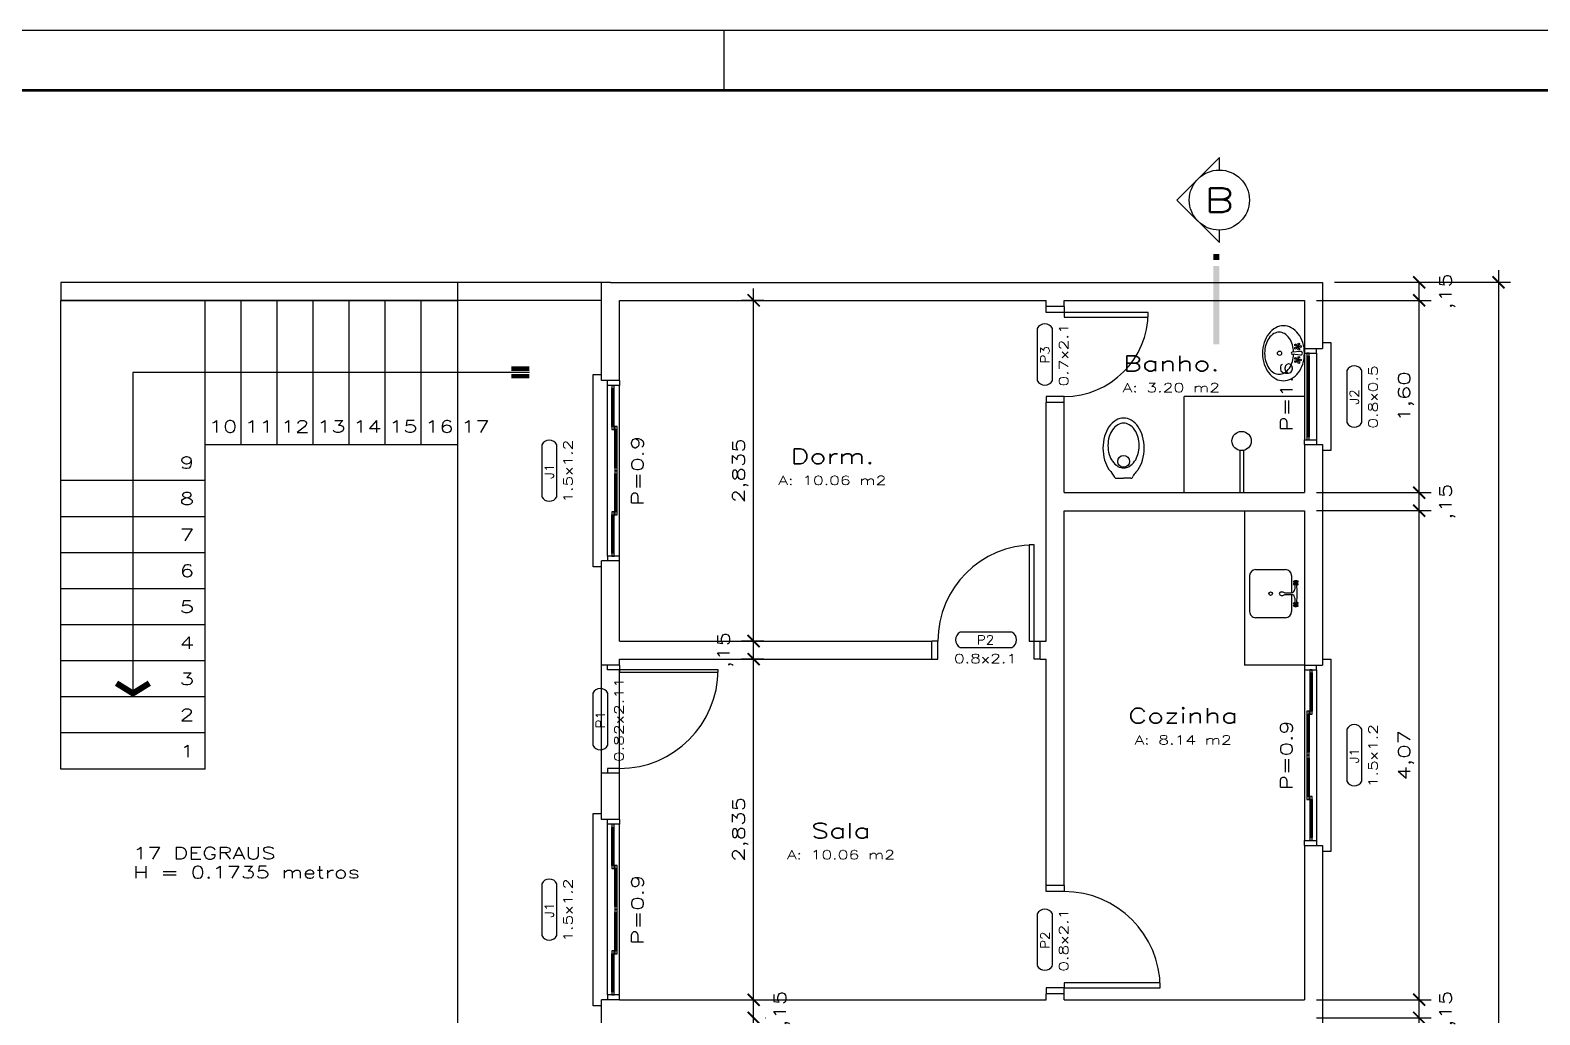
# Model space of a CAD drawing. Extents: x 241 to 398, y 106 to 179.
# Drawn here: x 254.81 to 267.37, y 169.04 to 177.24 of the extents above; entities that cross this region are included whole.
import ezdxf
from ezdxf.enums import TextEntityAlignment as Align

# ---------------------------------------------------------------- set-up
doc = ezdxf.new("R2010")
doc.units = 0
doc.layers.get('0').update_dxf_attribs({"linetype": 'CONTINUOUS'})
doc.layers.get('DEFPOINTS').update_dxf_attribs({"linetype": 'CONTINUOUS'})
for name, color, linetype in [('APARELHOS', 8, 'CONTINUOUS'), ('COTAS', 7, 'CONTINUOUS'), ('ESPEC', 7, 'CONTINUOUS'), ('ESPECARQ', 7, 'CONTINUOUS'), ('ESQUADRIA', 3, 'CONTINUOUS'), ('LINVISTA', 8, 'CONTINUOUS'), ('MOBIL_I', 8, 'CONTINUOUS'), ('PAREDE', 5, 'CONTINUOUS'), ('REG120-160', 4, 'CONTINUOUS'), ('UNIDADE', 4, 'CONTINUOUS'), ('VIDRO', 1, 'CONTINUOUS')]:
    doc.layers.add(name, color=color, linetype=linetype)
doc.styles.add('REGUA100', font='romans.shx', dxfattribs={"width": 1.4})
doc.styles.add('REGUA160', font='romans.shx', dxfattribs={"width": 1.4})
doc.styles.add('REGUA60', font='romans.shx', dxfattribs={"width": 1.4})
doc.styles.add('REGUA80', font='romans.shx', dxfattribs={"width": 1.4})
doc.styles.get("Standard").update_dxf_attribs({"font": 'ISOCP'})
doc.dimstyles.new('ISO-25', dxfattribs={"dimtxt": 2.5, "dimasz": 2.5, "dimexe": 1.25, "dimexo": 0.625, "dimtad": 1, "dimdec": 4, "dimdsep": 46, "dimlunit": 6, "dimtxsty": 'Standard', "dimcen": 2.5, "dimadec": 0, "dimazin": 0, "dimtfac": 1, "dimtdec": 4, "dimtmove": 0, "dimatfit": 3, "dimfxl": 0, "dimtolj": 1, "dimtzin": 0, "dimarcsym": 0})

# ---------------------------------------------------------------- blocks, each defined once
blk = doc.blocks.new('INDESQ2')
at = {"color": 0, "linetype": 'ByBlock'}
for p, q in [((4.32, 2.96), (-4.32, 2.96)), ((-4.32, 0.44), (4.32, 0.44))]:
    blk.add_line(p, q, dxfattribs=at)
at = {"color": 0}
for centre, start, end in [((-3.67, 1.7), 117.3654, 242.6346), ((3.67, 1.7), 297.3654, 62.6346)]:
    blk.add_arc(centre, 1.42, start, end, dxfattribs=at)
at = {"style": 'REGUA60', "width": 1.4, "flags": 9}
blk.add_attdef('LOCAL', text='', height=1.5, dxfattribs=at).set_placement((-0.08, -4.35), align=Align.CENTER)
at = {"layer": 'ESPECARQ', "color": 0, "style": 'REGUA60'}
for tag, width, p in [('COD', 1.1, (-0.08, 0.95)), ('DIM', 1.4, (-0.08, -2.17))]:
    blk.add_attdef(tag, text='', height=1.5, dxfattribs=dict(at, width=width)).set_placement(p, align=Align.CENTER)
blk = doc.blocks.new('INDDIRI')
at = {"color": 4, "linetype": 'ByBlock'}
for points in [[(0, 1), (0, 0.25), (3, 1), (3, 0.25)], [(0, -0.25), (0, -1), (3, -0.25), (3, -1)]]:
    blk.add_solid(points, dxfattribs=at)
blk = doc.blocks.new('INDDIRF')
at = {"color": 4, "linetype": 'ByBlock'}
for points in [[(0, 0), (1.86, 3), (1.18, 0), (2.71, 2.47)], [(0, 0), (1.86, -3), (1.18, 0), (2.71, -2.47)]]:
    blk.add_solid(points, dxfattribs=at)
blk = doc.blocks.new('CORTE2')
at = {"color": 4}
blk.add_lwpolyline([(-5, 0), (-7.07, 0), (0, 7.07), (7.07, 0), (5, 0, 1)], format="xyb", close=True, dxfattribs=at)
at = {"color": 0, "linetype": 'ByBlock'}
blk.add_arc((0, 0), 5, 180, 0, dxfattribs=at)
at = {"color": 4, "linetype": 'ByBlock'}
for points in [[(9, 0), (9, 1), (10, 0), (10, 1)], [(11, 0), (11, 1), (24, 0), (24, 1)]]:
    blk.add_solid(points, dxfattribs=at)
blk = doc.blocks.new('CUBACOZ')
at = {"layer": 'APARELHOS'}
for p, q in [((-0.152, 0.174), (-0.01, 0.174)), ((-0.099, 0.209), (-0.104, 0.215)), ((-0.104, 0.203), (-0.099, 0.209)), ((-0.092, 0.216), (-0.098, 0.223)), ((-0.097, 0.196), (-0.092, 0.202)), ((-0.092, 0.216), (-0.086, 0.222)), ((-0.092, 0.202), (-0.086, 0.196)), ((-0.085, 0.209), (-0.079, 0.215)), ((-0.085, 0.209), (-0.079, 0.203)), ((-0.075, 0.202), (-0.04, 0.202)), ((-0.01, 0.117), (-0.01, 0.172)), ((0.005, 0.117), (0.005, 0.172)), ((0.006, 0.174), (0.148, 0.174)), ((0.035, 0.202), (0.072, 0.202)), ((0.081, 0.209), (0.076, 0.215)), ((0.076, 0.203), (0.081, 0.209)), ((0.088, 0.216), (0.082, 0.222)), ((0.083, 0.196), (0.088, 0.202)), ((0.088, 0.216), (0.094, 0.222)), ((0.088, 0.202), (0.094, 0.196)), ((0.095, 0.209), (0.101, 0.215)), ((0.095, 0.209), (0.101, 0.203)), ((-0.202, -0.125), (-0.202, 0.124)), ((-0.017, 0.102), (-0.01, 0.117)), ((-0.017, 0.087), (-0.017, 0.102)), ((0.013, 0.102), (0.005, 0.117)), ((0.013, 0.087), (0.013, 0.102)), ((0.198, 0.124), (0.198, -0.125)), ((-0.152, -0.175), (0.148, -0.175))]:
    blk.add_line(p, q, dxfattribs=at)
for centre, radius in [((-0.104, 0.221), 0.0062), ((-0.103, 0.197), 0.0062), ((-0.092, 0.209), 0.00508), ((-0.08, 0.221), 0.0062), ((-0.08, 0.197), 0.0062), ((0.076, 0.221), 0.0062), ((0.077, 0.197), 0.0062), ((0.088, 0.209), 0.00508), ((0.1, 0.221), 0.0062), ((0.1, 0.197), 0.0062), ((-0.002, 0), 0.0143)]:
    blk.add_circle(centre, radius, dxfattribs=at)
for centre, radius, start, end in [((-0.152, 0.124), 0.05, 90, 180), ((-0.087, 0.21), 0.0229, 161.7256, 199.7467), ((-0.092, 0.212), 0.0153, 59.5718, 120.4282), ((-0.092, 0.207), 0.0156, 241.2823, 298.7177), ((-0.002, -0.413), 0.634, 83.3445, 96.6555), ((-0.04, 0.172), 0.03, 0, 90), ((0.035, 0.172), 0.03, 90, 180), ((0.088, 0.212), 0.0153, 59.5718, 120.4282), ((0.088, 0.206), 0.0156, 241.2823, 298.7177), ((0.088, 0.209), 0.0188, 335.2462, 23.3183), ((0.148, 0.124), 0.05, 0, 90), ((-0.002, 0.087), 0.015, 180, 0), ((-0.152, -0.125), 0.05, 180, 270), ((0.148, -0.125), 0.05, 270, 0)]:
    blk.add_arc(centre, radius, start, end, dxfattribs=at)
blk = doc.blocks.new('INDUNI1')
at = {"color": 0, "style": 'REGUA100', "width": 1.4, "flags": 8}
for tag, p in [('NOME1', (0, 0)), ('NOME2', (0, -4.29))]:
    blk.add_attdef(tag, text='', height=2.5, dxfattribs=at).set_placement(p, align=Align.CENTER)
at = {"layer": 'ESPECARQ', "style": 'REGUA60', "width": 1.4}
blk.add_attdef('AREA', text='', height=1.5, dxfattribs=at).set_placement((0, -7.81), align=Align.CENTER)
at = {"layer": 'ESPECARQ', "style": 'REGUA60', "width": 1.4, "flags": 8}
for tag, p in [('PISO', (0, -10.31)), ('REVPAR', (0, -12.81)), ('PEDIR', (0, -15.31))]:
    blk.add_attdef(tag, text='', height=1.5, dxfattribs=at).set_placement(p, align=Align.CENTER)
blk = doc.blocks.new('LAVAT')
for p, q in [((-10.1, -2.8), (-8.9, -3.2)), ((-10, -2.4), (-8.7, -2.8)), ((-9.4, -4.9), (-8.6, -3.8)), ((-9.1, -5.2), (-8.3, -4.1)), ((-8.2, -1), (-8.2, -2.4)), ((-7.8, -1), (-7.8, -2.4)), ((-6.8, -5.2), (-7.6, -4.1)), ((-6.5, -4.9), (-7.3, -3.8)), ((-5.9, -2.4), (-7.2, -2.8)), ((-5.8, -2.8), (-7.1, -3.2)), ((-2.1, -0.2), (-1.2, -10.1)), ((2.1, -0.2), (1.2, -10.1)), ((5.8, -2.8), (7.1, -3.2)), ((5.9, -2.4), (7.2, -2.8)), ((6.5, -4.9), (7.3, -3.8)), ((6.8, -5.2), (7.6, -4.1)), ((7.8, -1), (7.8, -2.4)), ((8.2, -1), (8.2, -2.4)), ((9.1, -5.2), (8.3, -4.1)), ((9.4, -4.9), (8.6, -3.8)), ((10, -2.4), (8.7, -2.8)), ((10.1, -2.8), (8.9, -3.2))]:
    blk.add_line(p, q)
blk.add_lwpolyline([(0, 4.6, 0.076419), (-12.9, 2.6, 0.086454), (-23.1, -2.7, 0.105866), (-30.4, -11.2, 0.125365), (-32.7, -20.3, 0.125365), (-30.4, -29.5, 0.105866), (-23.1, -37.9, 0.086454), (-12.9, -43.2, 0.076419), (0, -45.2, 0.076419), (12.9, -43.2, 0.086454), (23.1, -37.9, 0.105866), (30.4, -29.5, 0.125365), (32.7, -20.3, 0.125365), (30.4, -11.2, 0.105866), (23.1, -2.7, 0.086454), (12.9, 2.6, 0.076419)], format="xyb", close=True)
for points in [[(-25, -25.5, 0.136248), (-23.3, -31.7, 0.106961), (-17.7, -37.7, 0.081463), (-9.9, -41.3, 0.069558), (0, -42.7, 0.069558), (9.9, -41.3, 0.081463), (17.7, -37.7, 0.106961), (23.3, -31.7, 0.136248), (25, -25.5, 0.136248), (23.3, -19.3, 0.106961), (17.7, -13.3, 0.081463), (9.9, -9.7, 0.060346), (1.3, -8.3, 0.069558)], [(-1.3, -8.3, 0.060346), (-9.9, -9.7, 0.081463), (-17.7, -13.3, 0.106961), (-23.3, -19.3, 0.136248), (-25, -25.5, 0.136248)]]:
    blk.add_lwpolyline(points, format="xyb")
for centre, radius in [((-8, 0), 1.05), ((8, 0), 1.05), ((-11, -2.2), 1.05), ((-9.9, -5.9), 1.05), ((-8, -3.2), 0.904), ((-6.1, -5.9), 1.05), ((-4.9, -2.2), 1.05), ((4.9, -2.2), 1.05), ((6.1, -5.9), 1.05), ((8, -3.2), 0.904), ((9.9, -5.9), 1.05), ((11, -2.2), 1.05), ((0, -25), 2.5)]:
    blk.add_circle(centre, radius)
for centre, radius, start, end in [((0, 0), 2.11, 354.4166, 185.8913), ((0, -10), 1.16, 185.4287, 354.7356)]:
    blk.add_arc(centre, radius, start, end)
blk = doc.blocks.new('VASO')
for p in [(-6, 0), (6, 0)]:
    blk.add_line(p, (0, 0))
for points in [[(0, 50, 0.136248), (-6.2, 48.3, 0.106961), (-12.2, 42.7, 0.081463), (-15.8, 34.9, 0.069558), (-17.2, 25, 0.069558), (-15.8, 15.1, 0.081463), (-12.2, 7.3, 0.040842), (-10.2, 4.9, 0.136248)], [(10.3, 5, 0.039379), (12.2, 7.3, 0.081463), (15.8, 15.1, 0.069558), (17.2, 25, 0.069558), (15.8, 34.9, 0.081463), (12.2, 42.7, 0.106961), (6.2, 48.3, 0.136248), (0, 50, 0.136248)]]:
    blk.add_lwpolyline(points, format="xyb")
blk.add_lwpolyline([(0, 45.8, 0.134521), (-4.7, 44.5, 0.106852), (-9.2, 40.3, 0.08225), (-12, 34.6, 0.070585), (-13, 27.2, 0.070585), (-12, 19.8, 0.08225), (-9.2, 14.1, 0.106852), (-4.7, 9.9, 0.134521), (0, 8.6, 0.134521), (4.7, 9.9, 0.106852), (9.2, 14.1, 0.08225), (11.9, 19.8, 0.070585), (13, 27.2, 0.070585), (11.9, 34.6, 0.08225), (9.2, 40.3, 0.106852), (4.7, 44.5, 0.134521)], format="xyb", close=True)
blk.add_circle((0, 14), 4.93)
for centre, radius, start, end in [((-21.8, -5.8), 15.8, 27.8937, 42.6874), ((-6, 2), 2, 186.211, 270), ((6, 2), 2, 270, 353.789), ((21.8, -5.8), 15.8, 137.3126, 152.1063)]:
    blk.add_arc(centre, radius, start, end)
blk = doc.blocks.new('VASOSANIT2')
at = {"layer": 'APARELHOS', "ltscale": 10, "xscale": 0.01, "yscale": 0.01, "zscale": 0.01}
blk.add_blockref('VASO', (-0.03, 0), dxfattribs=at)
blk = doc.blocks.new('CHUVA')
at = {"layer": 'APARELHOS'}
for p, q in [((-0.03, -0.35), (-0.03, 0)), ((0, -0.35), (0, 0))]:
    blk.add_line(p, q, dxfattribs=at)
blk.add_circle((-0.015, -0.43), 0.08, dxfattribs=at)
blk = doc.blocks.new('_ARCHTICK')
at = {"color": 0, "linetype": 'ByBlock', "const_width": 0.15}
blk.add_lwpolyline([(-0.5, -0.5), (0.5, 0.5)], dxfattribs=at)
blk = doc.blocks.new('*D126')
at = {"color": 1, "linetype": 'ByBlock', "transparency": 16777216}
for p, q in [((254.453, 175.238), (254.453, 145.038)), ((253.087, 175.138), (254.553, 175.138)), ((253.087, 145.138), (254.553, 145.138))]:
    blk.add_line(p, q, dxfattribs=at)
at = {"layer": 'DEFPOINTS', "color": 0, "linetype": 'ByBlock', "transparency": 16777216}
for p in [(252.987, 175.138, -3.35), (252.987, 145.138, -3.35), (254.453, 145.138)]:
    blk.add_point(p, dxfattribs=at)
at = {"color": 1, "linetype": 'ByBlock', "transparency": 16777216, "xscale": 0.1, "yscale": 0.1, "zscale": 0.1}
for p, rotation in [((254.453, 175.138), 90), ((254.453, 145.138), 270)]:
    blk.add_blockref('_ARCHTICK', p, dxfattribs=dict(at, rotation=rotation))
at = {"color": 7, "linetype": 'ByBlock', "transparency": 16777216, "insert": (254.343, 160.138), "char_height": 0.1, "attachment_point": 5, "rotation": 90, "style": 'REGUA60'}
blk.add_mtext('\\A1;30,00', dxfattribs=at)
blk = doc.blocks.new('*D145')
at = {"color": 1, "linetype": 'ByBlock', "transparency": 16777216}
for p, q in [((248.253, 172.053), (248.253, 175.088)), ((248.337, 174.988), (248.153, 174.988)), ((248.337, 172.153), (248.153, 172.153))]:
    blk.add_line(p, q, dxfattribs=at)
at = {"layer": 'DEFPOINTS', "color": 0, "linetype": 'ByBlock', "transparency": 16777216}
for p in [(248.253, 174.988), (248.437, 174.988, -3.35), (248.437, 172.153, -3.35)]:
    blk.add_point(p, dxfattribs=at)
at = {"color": 1, "linetype": 'ByBlock', "transparency": 16777216, "xscale": 0.1, "yscale": 0.1, "zscale": 0.1}
for p, rotation in [((248.253, 174.988), 90), ((248.253, 172.153), 270)]:
    blk.add_blockref('_ARCHTICK', p, dxfattribs=dict(at, rotation=rotation))
at = {"color": 7, "linetype": 'ByBlock', "transparency": 16777216, "insert": (248.143, 173.57), "char_height": 0.1, "attachment_point": 5, "rotation": 90, "style": 'REGUA60'}
blk.add_mtext('\\A1;2,835', dxfattribs=at)
blk = doc.blocks.new('*D143')
at = {"color": 1, "linetype": 'ByBlock', "transparency": 16777216}
for p, q in [((248.337, 172.003), (248.153, 172.003)), ((248.253, 169.068), (248.253, 172.103)), ((248.35, 169.168), (248.353, 169.168))]:
    blk.add_line(p, q, dxfattribs=at)
at = {"layer": 'DEFPOINTS', "color": 0, "linetype": 'ByBlock', "transparency": 16777216}
for p in [(248.253, 172.003), (248.437, 172.003, -3.35), (248.25, 169.168, -3.35)]:
    blk.add_point(p, dxfattribs=at)
at = {"color": 1, "linetype": 'ByBlock', "transparency": 16777216, "xscale": 0.1, "yscale": 0.1, "zscale": 0.1}
for p, rotation in [((248.253, 172.003), 90), ((248.253, 169.168), 270)]:
    blk.add_blockref('_ARCHTICK', p, dxfattribs=dict(at, rotation=rotation))
at = {"color": 7, "linetype": 'ByBlock', "transparency": 16777216, "insert": (248.143, 170.585), "char_height": 0.1, "attachment_point": 5, "rotation": 90, "style": 'REGUA60'}
blk.add_mtext('\\A1;2,835', dxfattribs=at)
blk = doc.blocks.new('*D141')
at = {"color": 1, "linetype": 'ByBlock', "transparency": 16777216}
for p, q in [((248.253, 166.083), (248.253, 169.118)), ((248.35, 169.018), (248.353, 169.018)), ((248.337, 166.183), (248.153, 166.183))]:
    blk.add_line(p, q, dxfattribs=at)
at = {"layer": 'DEFPOINTS', "color": 0, "linetype": 'ByBlock', "transparency": 16777216}
for p in [(248.25, 169.018, -3.35), (248.253, 169.018), (248.437, 166.183, -3.35)]:
    blk.add_point(p, dxfattribs=at)
at = {"color": 1, "linetype": 'ByBlock', "transparency": 16777216, "xscale": 0.1, "yscale": 0.1, "zscale": 0.1}
for p, rotation in [((248.253, 169.018), 90), ((248.253, 166.183), 270)]:
    blk.add_blockref('_ARCHTICK', p, dxfattribs=dict(at, rotation=rotation))
at = {"color": 7, "linetype": 'ByBlock', "transparency": 16777216, "insert": (248.143, 167.6), "char_height": 0.1, "attachment_point": 5, "rotation": 90, "style": 'REGUA60'}
blk.add_mtext('\\A1;2,835', dxfattribs=at)
blk = doc.blocks.new('*D144')
at = {"color": 1, "linetype": 'ByBlock', "transparency": 16777216}
for p, q in [((248.337, 172.153), (248.153, 172.153)), ((248.253, 171.903), (248.253, 172.153))]:
    blk.add_line(p, q, dxfattribs=at)
at = {"layer": 'DEFPOINTS', "color": 0, "linetype": 'ByBlock', "transparency": 16777216}
for p in [(248.253, 172.153), (248.437, 172.153, -3.35), (248.437, 172.003, -3.35)]:
    blk.add_point(p, dxfattribs=at)
at = {"color": 1, "linetype": 'ByBlock', "transparency": 16777216, "xscale": 0.1, "yscale": 0.1, "zscale": 0.1}
for p, rotation in [((248.253, 172.153), 90), ((248.253, 172.003), 270)]:
    blk.add_blockref('_ARCHTICK', p, dxfattribs=dict(at, rotation=rotation))
at = {"color": 7, "linetype": 'ByBlock', "transparency": 16777216, "insert": (248.018, 172.078), "char_height": 0.1, "attachment_point": 5, "rotation": 90, "style": 'REGUA60'}
blk.add_mtext('\\A1;,15', dxfattribs=at)
blk = doc.blocks.new('*D142')
at = {"color": 1, "linetype": 'ByBlock', "transparency": 16777216}
for p, q in [((248.253, 168.918), (248.253, 169.168)), ((248.35, 169.168), (248.353, 169.168))]:
    blk.add_line(p, q, dxfattribs=at)
at = {"layer": 'DEFPOINTS', "color": 0, "linetype": 'ByBlock', "transparency": 16777216}
for p in [(248.25, 169.168, -3.35), (248.253, 169.168), (248.25, 169.018, -3.35)]:
    blk.add_point(p, dxfattribs=at)
at = {"color": 1, "linetype": 'ByBlock', "transparency": 16777216, "xscale": 0.1, "yscale": 0.1, "zscale": 0.1}
for p, rotation in [((248.253, 169.168), 90), ((248.253, 169.018), 270)]:
    blk.add_blockref('_ARCHTICK', p, dxfattribs=dict(at, rotation=rotation))
at = {"color": 7, "linetype": 'ByBlock', "transparency": 16777216, "insert": (248.487, 169.093), "char_height": 0.1, "attachment_point": 5, "rotation": 90, "style": 'REGUA60'}
blk.add_mtext('\\A1;,15', dxfattribs=at)
blk = doc.blocks.new('*D125')
at = {"color": 1, "linetype": 'ByBlock', "transparency": 16777216}
for p, q in [((253.087, 175.138), (253.892, 175.138)), ((253.792, 174.888), (253.792, 175.138))]:
    blk.add_line(p, q, dxfattribs=at)
at = {"layer": 'DEFPOINTS', "color": 0, "linetype": 'ByBlock', "transparency": 16777216}
for p in [(252.987, 175.138, -3.35), (253.792, 175.138), (252.837, 174.988, -3.35)]:
    blk.add_point(p, dxfattribs=at)
at = {"color": 1, "linetype": 'ByBlock', "transparency": 16777216, "xscale": 0.1, "yscale": 0.1, "zscale": 0.1}
for p, rotation in [((253.792, 175.138), 90), ((253.792, 174.988), 270)]:
    blk.add_blockref('_ARCHTICK', p, dxfattribs=dict(at, rotation=rotation))
at = {"color": 7, "linetype": 'ByBlock', "transparency": 16777216, "insert": (254.026, 175.063), "char_height": 0.1, "attachment_point": 5, "rotation": 90, "style": 'REGUA60'}
blk.add_mtext('\\A1;,15', dxfattribs=at)
blk = doc.blocks.new('*D124')
at = {"color": 1, "linetype": 'ByBlock', "transparency": 16777216}
for p, q in [((253.792, 173.288), (253.792, 175.088)), ((252.937, 174.988), (253.892, 174.988))]:
    blk.add_line(p, q, dxfattribs=at)
at = {"layer": 'DEFPOINTS', "color": 0, "linetype": 'ByBlock', "transparency": 16777216}
for p in [(252.837, 174.988, -3.35), (253.792, 174.988), (252.837, 173.388, -3.35)]:
    blk.add_point(p, dxfattribs=at)
at = {"color": 1, "linetype": 'ByBlock', "transparency": 16777216, "xscale": 0.1, "yscale": 0.1, "zscale": 0.1}
for p, rotation in [((253.792, 174.988), 90), ((253.792, 173.388), 270)]:
    blk.add_blockref('_ARCHTICK', p, dxfattribs=dict(at, rotation=rotation))
at = {"color": 7, "linetype": 'ByBlock', "transparency": 16777216, "insert": (253.682, 174.188), "char_height": 0.1, "attachment_point": 5, "rotation": 90, "style": 'REGUA60'}
blk.add_mtext('\\A1;1,60', dxfattribs=at)
blk = doc.blocks.new('*D123')
at = {"color": 1, "linetype": 'ByBlock', "transparency": 16777216}
for p, q in [((252.937, 173.388), (253.892, 173.388)), ((253.792, 173.138), (253.792, 173.388))]:
    blk.add_line(p, q, dxfattribs=at)
at = {"layer": 'DEFPOINTS', "color": 0, "linetype": 'ByBlock', "transparency": 16777216}
for p in [(252.837, 173.388, -3.35), (253.792, 173.388), (252.837, 173.238, -3.35)]:
    blk.add_point(p, dxfattribs=at)
at = {"color": 1, "linetype": 'ByBlock', "transparency": 16777216, "xscale": 0.1, "yscale": 0.1, "zscale": 0.1}
for p, rotation in [((253.792, 173.388), 90), ((253.792, 173.238), 270)]:
    blk.add_blockref('_ARCHTICK', p, dxfattribs=dict(at, rotation=rotation))
at = {"color": 7, "linetype": 'ByBlock', "transparency": 16777216, "insert": (254.026, 173.313), "char_height": 0.1, "attachment_point": 5, "rotation": 90, "style": 'REGUA60'}
blk.add_mtext('\\A1;,15', dxfattribs=at)
blk = doc.blocks.new('*D122')
at = {"color": 1, "linetype": 'ByBlock', "transparency": 16777216}
for p, q in [((253.792, 169.068), (253.792, 173.338)), ((252.937, 173.238), (253.892, 173.238))]:
    blk.add_line(p, q, dxfattribs=at)
at = {"layer": 'DEFPOINTS', "color": 0, "linetype": 'ByBlock', "transparency": 16777216}
for p in [(252.837, 173.238, -3.35), (253.792, 173.238), (252.837, 169.168, -3.35)]:
    blk.add_point(p, dxfattribs=at)
at = {"color": 1, "linetype": 'ByBlock', "transparency": 16777216, "xscale": 0.1, "yscale": 0.1, "zscale": 0.1}
for p, rotation in [((253.792, 173.238), 90), ((253.792, 169.168), 270)]:
    blk.add_blockref('_ARCHTICK', p, dxfattribs=dict(at, rotation=rotation))
at = {"color": 7, "linetype": 'ByBlock', "transparency": 16777216, "insert": (253.682, 171.203), "char_height": 0.1, "attachment_point": 5, "rotation": 90, "style": 'REGUA60'}
blk.add_mtext('\\A1;4,07', dxfattribs=at)
blk = doc.blocks.new('*D121')
at = {"color": 1, "linetype": 'ByBlock', "transparency": 16777216}
for p, q in [((252.937, 169.168), (253.892, 169.168)), ((253.792, 168.918), (253.792, 169.168))]:
    blk.add_line(p, q, dxfattribs=at)
at = {"layer": 'DEFPOINTS', "color": 0, "linetype": 'ByBlock', "transparency": 16777216}
for p in [(252.837, 169.168, -3.35), (253.792, 169.168), (252.837, 169.018, -3.35)]:
    blk.add_point(p, dxfattribs=at)
at = {"color": 1, "linetype": 'ByBlock', "transparency": 16777216, "xscale": 0.1, "yscale": 0.1, "zscale": 0.1}
for p, rotation in [((253.792, 169.168), 90), ((253.792, 169.018), 270)]:
    blk.add_blockref('_ARCHTICK', p, dxfattribs=dict(at, rotation=rotation))
at = {"color": 7, "linetype": 'ByBlock', "transparency": 16777216, "insert": (254.026, 169.093), "char_height": 0.1, "attachment_point": 5, "rotation": 90, "style": 'REGUA60'}
blk.add_mtext('\\A1;,15', dxfattribs=at)
blk = doc.blocks.new('*D120')
at = {"color": 1, "linetype": 'ByBlock', "transparency": 16777216}
for p, q in [((253.792, 167.318), (253.792, 169.118)), ((252.937, 169.018), (253.892, 169.018))]:
    blk.add_line(p, q, dxfattribs=at)
at = {"layer": 'DEFPOINTS', "color": 0, "linetype": 'ByBlock', "transparency": 16777216}
for p in [(252.837, 169.018, -3.35), (253.792, 169.018), (252.837, 167.418, -3.35)]:
    blk.add_point(p, dxfattribs=at)
at = {"color": 1, "linetype": 'ByBlock', "transparency": 16777216, "xscale": 0.1, "yscale": 0.1, "zscale": 0.1}
for p, rotation in [((253.792, 169.018), 90), ((253.792, 167.418), 270)]:
    blk.add_blockref('_ARCHTICK', p, dxfattribs=dict(at, rotation=rotation))
at = {"color": 7, "linetype": 'ByBlock', "transparency": 16777216, "insert": (253.682, 168.218), "char_height": 0.1, "attachment_point": 5, "rotation": 90, "style": 'REGUA60'}
blk.add_mtext('\\A1;1,60', dxfattribs=at)

msp = doc.modelspace()

# ---------------------------------------------------------------- linework, layer by layer
for p, q in [((241.524, 177.2361), (279.1371, 177.2361)), ((260.5806, 177.2361), (260.5806, 176.7361))]:
    msp.add_line(p, q)
at = {"const_width": 0.0236}
msp.add_lwpolyline([(242.024, 176.7361), (278.6371, 176.7361), (278.6371, 143.026), (242.024, 143.026)], close=True, dxfattribs=at)
at = {"layer": 'APARELHOS'}
for p, q in [((264.4129, 173.3878, -3.35), (264.4129, 174.1878, -3.35)), ((265.4129, 174.1878, -3.35), (264.4129, 174.1878, -3.35)), ((264.9129, 173.2378, -3.35), (264.9129, 171.9528, -3.35)), ((265.4129, 171.9528, -3.35), (264.9129, 171.9528, -3.35))]:
    msp.add_line(p, q, dxfattribs=at)
at = {"layer": 'ESPEC', "elevation": -3.35}
msp.add_lwpolyline([(258.9629, 174.3878), (258.6629, 174.3878), (258.3629, 174.3878), (258.0629, 174.3878), (257.7629, 174.3878), (257.4629, 174.3878), (257.1629, 174.3878), (256.8629, 174.3878), (256.5629, 174.3878), (255.6629, 174.3878), (255.6629, 173.7878), (255.6629, 173.4878), (255.6629, 173.1878), (255.6629, 172.8878), (255.6629, 172.5878), (255.6629, 172.2878), (255.6629, 171.9878), (255.6629, 171.6878)], dxfattribs=at)
at = {"layer": 'ESQUADRIA', "color": 1}
for p, q in [((265.4129, 174.5478, -3.35), (265.4129, 173.8278, -3.35)), ((265.4329, 174.5228, -3.35), (265.4329, 173.8528, -3.35)), ((265.4529, 174.5228, -3.35), (265.4529, 173.8528, -3.35)), ((265.5129, 174.5478, -3.35), (265.5129, 173.8278, -3.35)), ((259.6129, 172.8603, -3.35), (259.6129, 174.2803, -3.35)), ((259.7129, 172.8603, -3.35), (259.7129, 174.2803, -3.35)), ((259.6479, 173.9378, -3.35), (259.6479, 174.2553, -3.35)), ((259.6679, 173.9378, -3.35), (259.6679, 174.2553, -3.35)), ((259.6729, 173.5953, -3.35), (259.6729, 173.9128, -3.35)), ((259.6929, 173.5953, -3.35), (259.6929, 173.9128, -3.35)), ((259.6729, 173.2278, -3.35), (259.6729, 173.5453, -3.35)), ((259.6929, 173.2278, -3.35), (259.6929, 173.5453, -3.35)), ((259.6479, 172.8853, -3.35), (259.6479, 173.2028, -3.35)), ((259.6679, 172.8853, -3.35), (259.6679, 173.2028, -3.35)), ((259.7129, 171.0928, -3.35), (259.7129, 171.9128, -3.35)), ((265.4129, 171.9128, -3.35), (265.4129, 170.4928, -3.35)), ((265.4579, 171.8878, -3.35), (265.4579, 171.5703, -3.35)), ((265.4779, 171.8878, -3.35), (265.4779, 171.5703, -3.35)), ((265.5129, 171.9128, -3.35), (265.5129, 170.4928, -3.35)), ((265.4329, 171.5453, -3.35), (265.4329, 171.2278, -3.35)), ((265.4529, 171.5453, -3.35), (265.4529, 171.2278, -3.35)), ((265.4329, 171.1778, -3.35), (265.4329, 170.8603, -3.35)), ((265.4529, 171.1778, -3.35), (265.4529, 170.8603, -3.35)), ((265.4579, 170.8353, -3.35), (265.4579, 170.5178, -3.35)), ((265.4779, 170.8353, -3.35), (265.4779, 170.5178, -3.35)), ((259.6129, 169.2078, -3.35), (259.6129, 170.6278, -3.35)), ((259.7129, 169.2078, -3.35), (259.7129, 170.6278, -3.35)), ((259.6479, 170.2853, -3.35), (259.6479, 170.6028, -3.35)), ((259.6679, 170.2853, -3.35), (259.6679, 170.6028, -3.35)), ((259.6729, 169.9428, -3.35), (259.6729, 170.2603, -3.35)), ((259.6929, 169.9428, -3.35), (259.6929, 170.2603, -3.35)), ((259.6729, 169.5753, -3.35), (259.6729, 169.8928, -3.35)), ((259.6929, 169.5753, -3.35), (259.6929, 169.8928, -3.35)), ((259.6479, 169.2328, -3.35), (259.6479, 169.5503, -3.35)), ((259.6679, 169.2328, -3.35), (259.6679, 169.5503, -3.35))]:
    msp.add_line(p, q, dxfattribs=at)
at = {"layer": 'ESQUADRIA', "elevation": -3.35}
for points in [[(263.4129, 174.9378), (263.4129, 174.8878), (263.2629, 174.8878), (263.2629, 174.9378)], [(265.4129, 174.5878), (265.4129, 174.5478), (265.5129, 174.5478), (265.5129, 174.5878)], [(265.5629, 174.6378), (265.6329, 174.6378), (265.6329, 173.7378), (265.5629, 173.7378)], [(259.5629, 172.7703), (259.4929, 172.7703), (259.4929, 174.3703), (259.5629, 174.3703)], [(259.7129, 174.3203), (259.7129, 174.2803), (259.6129, 174.2803), (259.6129, 174.3203)], [(263.4129, 174.1378), (263.4129, 174.1878), (263.2629, 174.1878), (263.2629, 174.1378)], [(265.4129, 173.7878), (265.4129, 173.8278), (265.5129, 173.8278), (265.5129, 173.7878)], [(259.7129, 172.8203), (259.7129, 172.8603), (259.6129, 172.8603), (259.6129, 172.8203)], [(262.3129, 172.0028), (262.3629, 172.0028), (262.3629, 172.1528), (262.3129, 172.1528)], [(263.2129, 172.0028), (263.1629, 172.0028), (263.1629, 172.1528), (263.2129, 172.1528)], [(265.5629, 172.0028), (265.6329, 172.0028), (265.6329, 170.4028), (265.5629, 170.4028)], [(259.5629, 171.0528), (259.5629, 171.0528), (259.5629, 171.9528), (259.5629, 171.9528)], [(259.7129, 171.9528), (259.7129, 171.9128), (259.6129, 171.9128), (259.6129, 171.9528)], [(265.4129, 171.9528), (265.4129, 171.9128), (265.5129, 171.9128), (265.5129, 171.9528)], [(259.7129, 171.0528), (259.7129, 171.0928), (259.6129, 171.0928), (259.6129, 171.0528)], [(259.5629, 169.1178), (259.4929, 169.1178), (259.4929, 170.7178), (259.5629, 170.7178)], [(259.7129, 170.6678), (259.7129, 170.6278), (259.6129, 170.6278), (259.6129, 170.6678)], [(265.4129, 170.4528), (265.4129, 170.4928), (265.5129, 170.4928), (265.5129, 170.4528)], [(263.4129, 170.1178), (263.4129, 170.0678), (263.2629, 170.0678), (263.2629, 170.1178)], [(263.4129, 169.2178), (263.4129, 169.2678), (263.2629, 169.2678), (263.2629, 169.2178)], [(259.7129, 169.1678), (259.7129, 169.2078), (259.6129, 169.2078), (259.6129, 169.1678)]]:
    msp.add_lwpolyline(points, dxfattribs=at)
for points in [[(264.1129, 174.8878), (263.4129, 174.8878), (263.4129, 174.8478), (264.1129, 174.8478)], [(265.4329, 174.5478), (265.4329, 174.5228), (265.4529, 174.5228), (265.4529, 174.5478)], [(259.6479, 174.2803), (259.6479, 174.2553), (259.6679, 174.2553), (259.6679, 174.2803)], [(259.6679, 173.9128), (259.6679, 173.9378), (259.6479, 173.9378), (259.6479, 173.9128)], [(259.6729, 173.9378), (259.6729, 173.9128), (259.6929, 173.9128), (259.6929, 173.9378)], [(265.4529, 173.8278), (265.4529, 173.8528), (265.4329, 173.8528), (265.4329, 173.8278)], [(259.6929, 173.5703), (259.6929, 173.5953), (259.6729, 173.5953), (259.6729, 173.5703)], [(259.6729, 173.5703), (259.6729, 173.5453), (259.6929, 173.5453), (259.6929, 173.5703)], [(259.6479, 173.2278), (259.6479, 173.2028), (259.6679, 173.2028), (259.6679, 173.2278)], [(259.6929, 173.2028), (259.6929, 173.2278), (259.6729, 173.2278), (259.6729, 173.2028)], [(259.6679, 172.8603), (259.6679, 172.8853), (259.6479, 172.8853), (259.6479, 172.8603)], [(263.1229, 172.9528), (263.1229, 172.1528), (263.1629, 172.1528), (263.1629, 172.9528)], [(260.5329, 171.9128), (259.7129, 171.9128), (259.7129, 171.8928), (260.5329, 171.8928)], [(265.4579, 171.9128), (265.4579, 171.8878), (265.4779, 171.8878), (265.4779, 171.9128)], [(265.4329, 171.5703), (265.4329, 171.5453), (265.4529, 171.5453), (265.4529, 171.5703)], [(265.4779, 171.5453), (265.4779, 171.5703), (265.4579, 171.5703), (265.4579, 171.5453)], [(265.4529, 171.2028), (265.4529, 171.2278), (265.4329, 171.2278), (265.4329, 171.2028)], [(265.4329, 171.2028), (265.4329, 171.1778), (265.4529, 171.1778), (265.4529, 171.2028)], [(265.4529, 170.8353), (265.4529, 170.8603), (265.4329, 170.8603), (265.4329, 170.8353)], [(265.4579, 170.8603), (265.4579, 170.8353), (265.4779, 170.8353), (265.4779, 170.8603)], [(259.6479, 170.6278), (259.6479, 170.6028), (259.6679, 170.6028), (259.6679, 170.6278)], [(265.4779, 170.4928), (265.4779, 170.5178), (265.4579, 170.5178), (265.4579, 170.4928)], [(259.6679, 170.2603), (259.6679, 170.2853), (259.6479, 170.2853), (259.6479, 170.2603)], [(259.6729, 170.2853), (259.6729, 170.2603), (259.6929, 170.2603), (259.6929, 170.2853)], [(259.6929, 169.9178), (259.6929, 169.9428), (259.6729, 169.9428), (259.6729, 169.9178)], [(259.6729, 169.9178), (259.6729, 169.8928), (259.6929, 169.8928), (259.6929, 169.9178)], [(259.6479, 169.5753), (259.6479, 169.5503), (259.6679, 169.5503), (259.6679, 169.5753)], [(259.6929, 169.5503), (259.6929, 169.5753), (259.6729, 169.5753), (259.6729, 169.5503)], [(263.4129, 169.2678), (264.2129, 169.2678), (264.2129, 169.3078), (263.4129, 169.3078)], [(259.6679, 169.2078), (259.6679, 169.2328), (259.6479, 169.2328), (259.6479, 169.2078)]]:
    msp.add_lwpolyline(points, close=True, dxfattribs=at)
at = {"layer": 'LINVISTA'}
for p, q in [((255.0629, 175.1378, -3.35), (255.0629, 174.9878, -3.35)), ((258.3629, 175.1378, -3.35), (255.0629, 175.1378, -3.35)), ((258.3629, 175.1378, -3.35), (258.3629, 145.1378, -3.35)), ((258.3629, 174.9878, -3.35), (255.0629, 174.9878, -3.35)), ((256.2629, 173.7879, -3.35), (256.2629, 174.9877, -3.35)), ((256.5629, 173.7879, -3.35), (256.5629, 174.9877, -3.35)), ((256.8629, 173.7879, -3.35), (256.8629, 174.9877, -3.35)), ((257.1629, 173.7879, -3.35), (257.1629, 174.9877, -3.35)), ((257.4629, 173.7879, -3.35), (257.4629, 174.9877, -3.35)), ((257.7629, 173.7879, -3.35), (257.7629, 174.9877, -3.35)), ((258.0629, 173.7879, -3.35), (258.0629, 174.9877, -3.35)), ((256.2628, 173.4878, -3.35), (255.063, 173.4878, -3.35)), ((256.2628, 173.1878, -3.35), (255.063, 173.1878, -3.35)), ((256.2628, 172.8878, -3.35), (255.063, 172.8878, -3.35)), ((256.2628, 172.5878, -3.35), (255.063, 172.5878, -3.35)), ((256.2628, 172.2878, -3.35), (255.063, 172.2878, -3.35)), ((256.2628, 171.9878, -3.35), (255.063, 171.9878, -3.35)), ((256.2628, 171.6878, -3.35), (255.063, 171.6878, -3.35)), ((256.2628, 171.3878, -3.35), (255.063, 171.3878, -3.35)), ((256.2628, 171.0878, -3.35), (255.063, 171.0878, -3.35))]:
    msp.add_line(p, q, dxfattribs=at)
at = {"layer": 'LINVISTA', "elevation": -3.35}
for points in [[(255.063, 171.0878), (255.063, 171.3878), (255.063, 171.6878), (255.063, 171.9878), (255.063, 172.2878), (255.063, 172.5878), (255.063, 172.8878), (255.063, 173.1878), (255.063, 173.4878), (255.063, 174.9877), (256.2629, 174.9877), (256.5629, 174.9877), (256.8629, 174.9877), (257.1629, 174.9877), (257.4629, 174.9877), (257.7629, 174.9877), (258.0629, 174.9877), (258.3629, 174.9877)], [(256.2628, 171.0878), (256.2628, 171.3878), (256.2628, 171.6878), (256.2628, 171.9878), (256.2628, 172.2878), (256.2628, 172.5878), (256.2628, 172.8878), (256.2628, 173.1878), (256.2628, 173.4878), (256.2628, 173.7879), (256.2629, 173.7879), (256.5629, 173.7879), (256.8629, 173.7879), (257.1629, 173.7879), (257.4629, 173.7879), (257.7629, 173.7879), (258.0629, 173.7879), (258.3629, 173.7879)]]:
    msp.add_lwpolyline(points, dxfattribs=at)
at = {"layer": 'MOBIL_I'}
for centre, radius, start, end in [((263.4129, 174.8878, -3.35), 0.7, 270, 0), ((263.1629, 172.1528, -3.35), 0.8, 90, 180), ((259.7129, 171.9128, -3.35), 0.82, 270, 0), ((263.4129, 169.2678, -3.35), 0.8, 0, 90)]:
    msp.add_arc(centre, radius, start, end, dxfattribs=at)
at = {"layer": 'PAREDE'}
for p, q in [((258.3629, 175.1378, -3.35), (258.3629, 174.9878, -3.35)), ((259.6379, 175.1378, -3.35), (258.3629, 175.1378, -3.35)), ((259.5629, 174.3203, -3.35), (259.5629, 175.1378, -3.35)), ((259.6379, 175.1378, -3.35), (263.3379, 175.1378, -3.35)), ((263.3379, 175.1378, -3.35), (265.5629, 175.1378, -3.35)), ((265.5629, 175.1378, -3.35), (265.5629, 174.5878, -3.35)), ((259.5629, 174.9878, -3.35), (258.3629, 174.9878, -3.35)), ((259.7129, 174.9878, -3.35), (263.2629, 174.9878, -3.35)), ((259.7129, 174.3203, -3.35), (259.7129, 174.9878, -3.35)), ((263.2629, 174.9378, -3.35), (263.2629, 174.9878, -3.35)), ((263.4129, 174.9378, -3.35), (263.2629, 174.9378, -3.35)), ((263.4129, 174.9378, -3.35), (263.4129, 174.9878, -3.35)), ((263.4129, 174.9878, -3.35), (265.4129, 174.9878, -3.35)), ((265.4129, 174.9878, -3.35), (265.4129, 174.5878, -3.35)), ((265.4129, 174.5878, -3.35), (265.5629, 174.5878, -3.35)), ((259.7129, 174.3203, -3.35), (259.5629, 174.3203, -3.35)), ((263.4129, 174.1378, -3.35), (263.2629, 174.1378, -3.35)), ((263.2629, 173.3128, -3.35), (263.2629, 174.1378, -3.35)), ((263.4129, 173.3878, -3.35), (263.4129, 174.1378, -3.35)), ((265.4129, 173.7878, -3.35), (265.4129, 173.3878, -3.35)), ((265.4129, 173.7878, -3.35), (265.5629, 173.7878, -3.35)), ((265.5629, 173.7878, -3.35), (265.5629, 173.3128, -3.35)), ((263.4129, 173.3878, -3.35), (265.4129, 173.3878, -3.35)), ((263.2629, 172.1528, -3.35), (263.2629, 173.3128, -3.35)), ((265.5629, 173.3128, -3.35), (265.5629, 171.9528, -3.35)), ((263.4129, 172.0778, -3.35), (263.4129, 173.2378, -3.35)), ((263.4129, 173.2378, -3.35), (265.4129, 173.2378, -3.35)), ((265.4129, 173.2378, -3.35), (265.4129, 171.9528, -3.35)), ((259.7129, 172.8203, -3.35), (259.5629, 172.8203, -3.35)), ((259.5629, 172.0778, -3.35), (259.5629, 172.8203, -3.35)), ((259.7129, 172.1528, -3.35), (259.7129, 172.8203, -3.35)), ((259.7129, 172.1528, -3.35), (262.3129, 172.1528, -3.35)), ((262.3129, 172.0028, -3.35), (262.3129, 172.1528, -3.35)), ((263.2129, 172.1528, -3.35), (263.2629, 172.1528, -3.35)), ((263.2129, 172.0028, -3.35), (263.2129, 172.1528, -3.35)), ((259.5629, 171.9528, -3.35), (259.5629, 172.0778, -3.35)), ((259.7129, 172.0028, -3.35), (262.3129, 172.0028, -3.35)), ((259.7129, 171.9528, -3.35), (259.7129, 172.0028, -3.35)), ((263.2129, 172.0028, -3.35), (263.2629, 172.0028, -3.35)), ((263.2629, 170.1178, -3.35), (263.2629, 172.0028, -3.35)), ((263.4129, 170.1178, -3.35), (263.4129, 172.0778, -3.35)), ((259.7129, 171.9528, -3.35), (259.5629, 171.9528, -3.35)), ((265.4129, 171.9528, -3.35), (265.5629, 171.9528, -3.35)), ((259.7129, 171.0528, -3.35), (259.5629, 171.0528, -3.35)), ((259.5629, 170.6678, -3.35), (259.5629, 171.0528, -3.35)), ((259.7129, 170.6678, -3.35), (259.7129, 171.0528, -3.35)), ((259.7129, 170.6678, -3.35), (259.5629, 170.6678, -3.35)), ((265.4129, 170.4528, -3.35), (265.4129, 169.1678, -3.35)), ((265.4129, 170.4528, -3.35), (265.5629, 170.4528, -3.35)), ((265.5629, 170.4528, -3.35), (265.5629, 169.0928, -3.35)), ((263.4129, 170.1178, -3.35), (263.2629, 170.1178, -3.35)), ((259.7129, 169.1678, -3.35), (259.5629, 169.1678, -3.35)), ((259.5629, 169.0928, -3.35), (259.5629, 169.1678, -3.35)), ((259.7129, 169.1678, -3.35), (259.7129, 169.1678, -3.35)), ((259.7129, 169.1678, -3.35), (263.2629, 169.1678, -3.35)), ((263.4129, 169.2178, -3.35), (263.2629, 169.2178, -3.35)), ((263.2629, 169.1678, -3.35), (263.2629, 169.2178, -3.35)), ((263.4129, 169.1678, -3.35), (263.4129, 169.2178, -3.35)), ((263.4129, 169.1678, -3.35), (265.4129, 169.1678, -3.35)), ((259.5629, 168.3503, -3.35), (259.5629, 169.0928, -3.35)), ((265.5629, 169.0928, -3.35), (265.5629, 168.6178, -3.35))]:
    msp.add_line(p, q, dxfattribs=at)
at = {"layer": 'VIDRO'}
for p, q in [((265.4429, 174.5228, -3.35), (265.4429, 173.8528, -3.35)), ((259.6579, 173.9378, -3.35), (259.6579, 174.2553, -3.35)), ((259.6829, 173.5953, -3.35), (259.6829, 173.9128, -3.35)), ((259.6829, 173.2278, -3.35), (259.6829, 173.5453, -3.35)), ((259.6579, 172.8853, -3.35), (259.6579, 173.2028, -3.35)), ((265.4679, 171.8878, -3.35), (265.4679, 171.5703, -3.35)), ((265.4429, 171.5453, -3.35), (265.4429, 171.2278, -3.35)), ((265.4429, 171.1778, -3.35), (265.4429, 170.8603, -3.35)), ((265.4679, 170.8353, -3.35), (265.4679, 170.5178, -3.35)), ((259.6579, 170.2853, -3.35), (259.6579, 170.6028, -3.35)), ((259.6829, 169.9428, -3.35), (259.6829, 170.2603, -3.35)), ((259.6829, 169.5753, -3.35), (259.6829, 169.8928, -3.35)), ((259.6579, 169.2328, -3.35), (259.6579, 169.5503, -3.35))]:
    msp.add_line(p, q, dxfattribs=at)

# ---------------------------------------------------------------- block references
at = {"layer": 'APARELHOS', "xscale": 0.006999999999999999, "yscale": 0.006999999999999999, "zscale": 0.006999999999999999, "rotation": 270}
msp.add_blockref('LAVAT', (265.3809, 174.5478, -3.35), dxfattribs=at)
at = {"layer": 'APARELHOS'}
msp.add_blockref('VASOSANIT2', (263.9381, 173.5078, -3.35), dxfattribs=at)
for name, p, rotation in [('CHUVA', (264.8751, 173.3878, -3.35), 180), ('CUBACOZ', (265.1318, 172.5455), 270)]:
    msp.add_blockref(name, p, dxfattribs=dict(at, rotation=rotation))
at = {"layer": 'ESPEC', "xscale": -0.05, "yscale": 0.05, "zscale": 0.05}
for name, p, rotation in [('CORTE2', (264.7049, 175.8227, -3.35), 90), ('INDDIRF', (255.6629, 171.6878, -3.35), 270)]:
    msp.add_blockref(name, p, dxfattribs=dict(at, rotation=rotation))
msp.add_blockref('INDDIRI', (258.9629, 174.3878, -3.35), dxfattribs=at)
at = {"layer": 'ESPECARQ', "xscale": 0.05, "yscale": 0.05, "zscale": 0.05}
for p, rotation, values in [((263.3379, 174.5378, -3.35), 90, {'COD': 'P3', 'DIM': '0.7x2.1'}), ((265.9129, 174.1878, -3.35), 90, {'COD': 'J2', 'DIM': '0.8x0.5'}), ((259.2129, 173.5703, -3.35), 90, {'COD': 'J1', 'DIM': '1.5x1.2'}), ((259.6379, 171.5028, -3.35), 90, {'COD': 'P1', 'DIM': '0.82x2.11'}), ((265.9129, 171.2028, -3.35), 90, {'COD': 'J1', 'DIM': '1.5x1.2'}), ((259.2129, 169.9178, -3.35), 89.99999999999783, {'COD': 'J1', 'DIM': '1.5x1.2'}), ((263.3379, 169.6678, -3.35), 90, {'COD': 'P2', 'DIM': '0.8x2.1'})]:
    msp.add_blockref('INDESQ2', p, dxfattribs=dict(at, rotation=rotation)).add_auto_attribs(values)
msp.add_blockref('INDESQ2', (262.7629, 172.0778, -3.35), dxfattribs=at).add_auto_attribs({'COD': 'P2', 'DIM': '0.8x2.1'})
at = {"layer": 'UNIDADE', "xscale": 0.05, "yscale": 0.05, "zscale": 0.05}
for p, values in [((264.3053, 174.6145, -3.35), {'NOME2': 'Banho.', 'AREA': 'A: 3.20 m2'}), ((261.4843, 173.8425, -3.35), {'NOME2': 'Dorm.', 'AREA': 'A: 10.06 m2'}), ((264.4037, 171.6833, -3.35), {'NOME2': 'Cozinha', 'AREA': 'A: 8.14 m2'}), ((261.5555, 170.7271, -3.35), {'NOME2': 'Sala', 'AREA': 'A: 10.06 m2'})]:
    msp.add_blockref('INDUNI1', p, dxfattribs=at).add_auto_attribs(values)

# ---------------------------------------------------------------- texts
at = {"layer": 'ESPEC', "style": 'REGUA80', "width": 1.4}
for s, p in [('10', (256.4129, 173.9379, -3.35)), ('11', (256.7129, 173.9379, -3.35)), ('12', (257.0129, 173.9379, -3.35)), ('13', (257.3129, 173.9379, -3.35)), ('14', (257.6129, 173.9379, -3.35)), ('15', (257.9129, 173.9379, -3.35)), ('16', (258.2129, 173.9379, -3.35)), ('17', (258.5129, 173.9379, -3.35)), ('9', (256.1128, 173.6378, -3.35)), ('8', (256.1128, 173.3378, -3.35)), ('7', (256.1128, 173.0378, -3.35)), ('6', (256.1128, 172.7378, -3.35)), ('5', (256.1128, 172.4378, -3.35)), ('4', (256.1128, 172.1378, -3.35)), ('3', (256.1128, 171.8378, -3.35)), ('2', (256.1128, 171.5378, -3.35)), ('1', (256.1128, 171.2378, -3.35))]:
    msp.add_text(s, height=0.1, dxfattribs=at).set_placement(p, align=Align.MIDDLE)
for s, p in [('17 DEGRAUS', (255.6629, 170.3378, -3.35)), ('H = 0.1735 metros', (255.6629, 170.1787, -3.35))]:
    msp.add_text(s, height=0.1, dxfattribs=at).set_placement(p)
at = {"layer": 'ESPECARQ', "style": 'REGUA80', "width": 1.4}
for s, p in [('P=1.6', (265.2629, 174.1878, -3.35)), ('P=0.9', (259.8629, 173.5703, -3.35)), ('P=0.9', (265.2629, 171.2028, -3.35)), ('P=0.9', (259.8629, 169.9178, -3.35))]:
    msp.add_text(s, height=0.1, rotation=90, dxfattribs=at).set_placement(p, align=Align.MIDDLE)
at = {"layer": 'REG120-160', "style": 'REGUA160', "width": 1.4}
msp.add_text('B', height=0.2, dxfattribs=at).set_placement((264.7049, 175.8227, -3.35), align=Align.MIDDLE)

# ---------------------------------------------------------------- dimensions: what is measured, and where the dimension line sits
at = {"layer": 'COTAS'}
for base, p1, p2, override, picture, middle in [((266.3674, 175.1378), (265.4129, 174.9878, -3.35), (265.5629, 175.1378, -3.35), {"dimtxt": 0.1, "dimasz": 0.1, "dimexe": 0.1, "dimexo": 0.1, "dimgap": 0.05, "dimdec": 2, "dimzin": 4, "dimtxsty": 'REGUA60', "dimblk1": 'ARCHTICK', "dimblk2": 'ARCHTICK', "dimsah": 1, "dimcen": 0.1, "dimdle": 0.1, "dimse1": 1, "dimclrd": 1, "dimclre": 1, "dimclrt": 7, "dimtofl": 0, "dimtmove": 2}, '*D125', (266.6019, 175.0628)), ((267.0287, 145.1378), (265.5629, 175.1378, -3.35), (265.5629, 145.1378, -3.35), {"dimtxt": 0.1, "dimasz": 0.1, "dimexe": 0.1, "dimexo": 0.1, "dimgap": 0.05, "dimdec": 2, "dimzin": 4, "dimtxsty": 'REGUA60', "dimblk1": 'ARCHTICK', "dimblk2": 'ARCHTICK', "dimsah": 1, "dimcen": 0.1, "dimdle": 0.1, "dimclrd": 1, "dimclre": 1, "dimclrt": 7, "dimtofl": 0, "dimtmove": 2}, '*D126', (266.9192, 160.1378)), ((260.8285, 174.9878), (261.0129, 172.1528, -3.35), (261.0129, 174.9878, -3.35), {"dimtxt": 0.1, "dimasz": 0.1, "dimexe": 0.1, "dimexo": 0.1, "dimgap": 0.05, "dimdec": 3, "dimzin": 4, "dimtxsty": 'REGUA60', "dimblk1": 'ARCHTICK', "dimblk2": 'ARCHTICK', "dimsah": 1, "dimcen": 0.1, "dimdle": 0.1, "dimclrd": 1, "dimclre": 1, "dimclrt": 7, "dimtofl": 0, "dimtmove": 2}, '*D145', (260.719, 173.5703)), ((266.3674, 174.9878), (265.4129, 173.3878, -3.35), (265.4129, 174.9878, -3.35), {"dimtxt": 0.1, "dimasz": 0.1, "dimexe": 0.1, "dimexo": 0.1, "dimgap": 0.05, "dimdec": 2, "dimzin": 4, "dimtxsty": 'REGUA60', "dimblk1": 'ARCHTICK', "dimblk2": 'ARCHTICK', "dimsah": 1, "dimcen": 0.1, "dimdle": 0.1, "dimse1": 1, "dimclrd": 1, "dimclre": 1, "dimclrt": 7, "dimtofl": 0, "dimtmove": 2}, '*D124', (266.2578, 174.1878)), ((266.3674, 173.3878), (265.4129, 173.2378, -3.35), (265.4129, 173.3878, -3.35), {"dimtxt": 0.1, "dimasz": 0.1, "dimexe": 0.1, "dimexo": 0.1, "dimgap": 0.05, "dimdec": 2, "dimzin": 4, "dimtxsty": 'REGUA60', "dimblk1": 'ARCHTICK', "dimblk2": 'ARCHTICK', "dimsah": 1, "dimcen": 0.1, "dimdle": 0.1, "dimse1": 1, "dimclrd": 1, "dimclre": 1, "dimclrt": 7, "dimtofl": 0, "dimtmove": 2}, '*D123', (266.6019, 173.3128)), ((266.3674, 173.2378), (265.4129, 169.1678, -3.35), (265.4129, 173.2378, -3.35), {"dimtxt": 0.1, "dimasz": 0.1, "dimexe": 0.1, "dimexo": 0.1, "dimgap": 0.05, "dimdec": 2, "dimzin": 4, "dimtxsty": 'REGUA60', "dimblk1": 'ARCHTICK', "dimblk2": 'ARCHTICK', "dimsah": 1, "dimcen": 0.1, "dimdle": 0.1, "dimse1": 1, "dimclrd": 1, "dimclre": 1, "dimclrt": 7, "dimtofl": 0, "dimtmove": 2}, '*D122', (266.2578, 171.2028)), ((260.8285, 172.1528), (261.0129, 172.0028, -3.35), (261.0129, 172.1528, -3.35), {"dimtxt": 0.1, "dimasz": 0.1, "dimexe": 0.1, "dimexo": 0.1, "dimgap": 0.05, "dimdec": 2, "dimzin": 4, "dimtxsty": 'REGUA60', "dimblk1": 'ARCHTICK', "dimblk2": 'ARCHTICK', "dimsah": 1, "dimcen": 0.1, "dimdle": 0.1, "dimse1": 1, "dimclrd": 1, "dimclre": 1, "dimclrt": 7, "dimtofl": 0, "dimtmove": 2}, '*D144', (260.594, 172.0778)), ((260.8285, 172.0028), (260.8262, 169.1678, -3.35), (261.0129, 172.0028, -3.35), {"dimtxt": 0.1, "dimasz": 0.1, "dimexe": 0.1, "dimexo": 0.1, "dimgap": 0.05, "dimdec": 3, "dimzin": 4, "dimtxsty": 'REGUA60', "dimblk1": 'ARCHTICK', "dimblk2": 'ARCHTICK', "dimsah": 1, "dimcen": 0.1, "dimdle": 0.1, "dimclrd": 1, "dimclre": 1, "dimclrt": 7, "dimtofl": 0, "dimtmove": 2}, '*D143', (260.719, 170.5853)), ((260.8285, 169.0178), (261.0129, 166.1828, -3.35), (260.8262, 169.0178, -3.35), {"dimtxt": 0.1, "dimasz": 0.1, "dimexe": 0.1, "dimexo": 0.1, "dimgap": 0.05, "dimdec": 3, "dimzin": 4, "dimtxsty": 'REGUA60', "dimblk1": 'ARCHTICK', "dimblk2": 'ARCHTICK', "dimsah": 1, "dimcen": 0.1, "dimdle": 0.1, "dimclrd": 1, "dimclre": 1, "dimclrt": 7, "dimtofl": 0, "dimtmove": 2}, '*D141', (260.719, 167.6003)), ((260.8285, 169.1678), (260.8262, 169.0178, -3.35), (260.8262, 169.1678, -3.35), {"dimtxt": 0.1, "dimasz": 0.1, "dimexe": 0.1, "dimexo": 0.1, "dimgap": 0.05, "dimdec": 2, "dimzin": 4, "dimtxsty": 'REGUA60', "dimblk1": 'ARCHTICK', "dimblk2": 'ARCHTICK', "dimsah": 1, "dimcen": 0.1, "dimdle": 0.1, "dimse1": 1, "dimclrd": 1, "dimclre": 1, "dimclrt": 7, "dimtofl": 0, "dimtmove": 2}, '*D142', (261.063, 169.0928)), ((266.3674, 169.1678), (265.4129, 169.0178, -3.35), (265.4129, 169.1678, -3.35), {"dimtxt": 0.1, "dimasz": 0.1, "dimexe": 0.1, "dimexo": 0.1, "dimgap": 0.05, "dimdec": 2, "dimzin": 4, "dimtxsty": 'REGUA60', "dimblk1": 'ARCHTICK', "dimblk2": 'ARCHTICK', "dimsah": 1, "dimcen": 0.1, "dimdle": 0.1, "dimse1": 1, "dimclrd": 1, "dimclre": 1, "dimclrt": 7, "dimtofl": 0, "dimtmove": 2}, '*D121', (266.6019, 169.0928)), ((266.3674, 169.0178), (265.4129, 167.4178, -3.35), (265.4129, 169.0178, -3.35), {"dimtxt": 0.1, "dimasz": 0.1, "dimexe": 0.1, "dimexo": 0.1, "dimgap": 0.05, "dimdec": 2, "dimzin": 4, "dimtxsty": 'REGUA60', "dimblk1": 'ARCHTICK', "dimblk2": 'ARCHTICK', "dimsah": 1, "dimcen": 0.1, "dimdle": 0.1, "dimse1": 1, "dimclrd": 1, "dimclre": 1, "dimclrt": 7, "dimtofl": 0, "dimtmove": 2}, '*D120', (266.2578, 168.2178))]:
    dim = msp.add_linear_dim(base=base, p1=p1, p2=p2, angle=90, dimstyle='ISO-25', override=override, dxfattribs=at)
    dim.commit()
    dim.dimension.update_dxf_attribs({"geometry": picture, "text_midpoint": middle, "insert": (12.5759, 0)})

doc.saveas('drawing.dxf')
